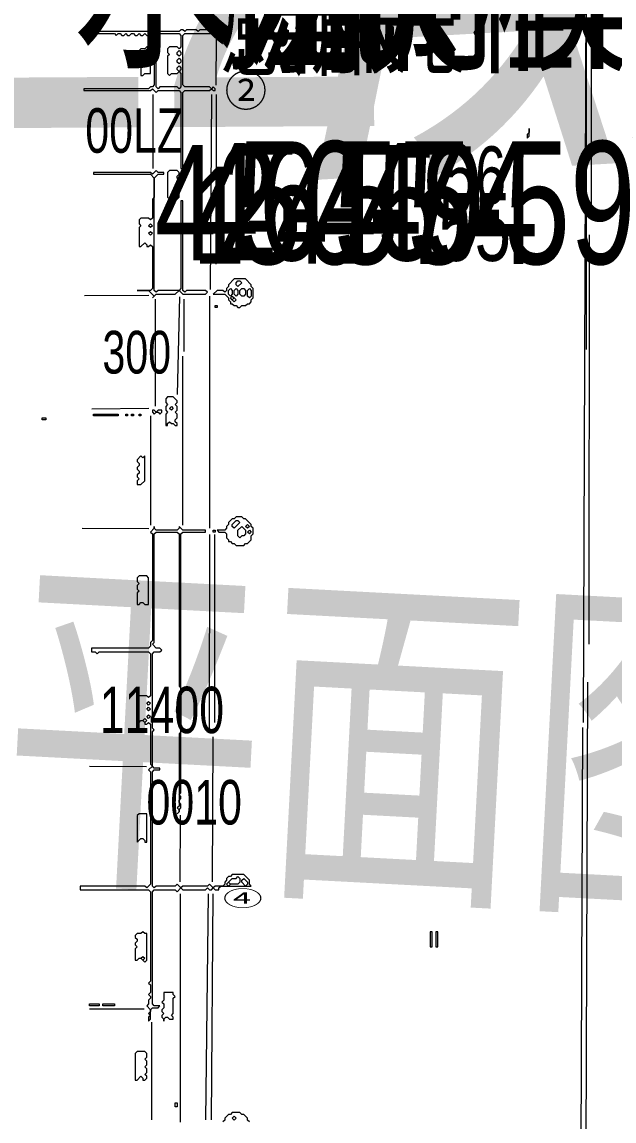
# Model space of a CAD drawing. Extents: x -538 to 2048, y 10 to 1392.
# Drawn here: x 1156 to 1468, y 490 to 1067 of the extents above; entities that cross this region are included whole.
import ezdxf

# ---------------------------------------------------------------- set-up
doc = ezdxf.new("R2010")
doc.units = 0
for name, color, linetype, lineweight in [('OCR_TEXT', 6, 'Continuous', 0), ('TRACE_CURVE', 6, 'Continuous', 0), ('TRACE_STRAIGHT', 5, 'Continuous', 0), ('TRACE_TEXT_SYMBOL', 6, 'Continuous', 0)]:
    doc.layers.add(name, color=color, linetype=linetype, lineweight=lineweight)
doc.styles.add('wqy-unicode', font='wqy-unicode.lff')

msp = doc.modelspace()

# ---------------------------------------------------------------- linework, layer by layer
at = {"layer": 'TRACE_CURVE', "color": 6}
for points in [[(1240, 1063), (1239, 1062), (1189, 1062), (1189, 1061), (1205, 1061), (1206, 1060), (1207, 1061), (1208, 1061), (1209, 1060), (1210, 1060), (1211, 1061), (1212, 1060), (1213, 1060), (1214, 1061), (1215, 1061), (1216, 1060), (1217, 1060), (1218, 1061), (1219, 1060), (1220, 1060), (1221, 1061), (1222, 1060), (1223, 1060), (1224, 1061), (1225, 1061), (1226, 1060), (1226, 1034), (1225, 1033), (1224, 1033), (1223, 1032), (1189, 1032), (1189, 1031), (1224, 1031), (1225, 1032), (1227, 1030), (1228, 1031), (1239, 1031), (1240, 1030), (1240, 990), (1241, 990), (1241, 1030), (1242, 1031), (1255, 1031), (1256, 1032), (1257, 1031), (1258, 1031), (1258, 1032), (1257, 1033), (1256, 1032), (1255, 1033), (1242, 1033), (1241, 1034), (1241, 1060), (1242, 1061), (1256, 1061), (1257, 1060), (1259, 1062), (1260, 1061), (1261, 1061), (1262, 1062), (1262, 1063), (1250, 1063), (1249, 1062), (1248, 1063)], [(1248, 1063), (1243, 1063), (1242, 1062), (1241, 1063), (1240, 1063)], [(1226, 802), (1226, 801), (1224, 799), (1225, 798), (1225, 742), (1224, 741), (1224, 739), (1223, 738), (1193, 738), (1193, 736), (1195, 736), (1196, 735), (1197, 736), (1223, 736), (1224, 735), (1224, 713), (1223, 712), (1222, 713), (1217, 713), (1217, 707), (1218, 706), (1217, 705), (1217, 699), (1218, 699), (1219, 700), (1220, 700), (1221, 699), (1221, 698), (1222, 698), (1223, 699), (1224, 698), (1224, 677), (1225, 676), (1223, 674), (1224, 673), (1224, 614), (1222, 612), (1221, 613), (1187, 613), (1187, 611), (1223, 611), (1224, 610), (1224, 563), (1223, 562), (1224, 561), (1224, 557), (1223, 556), (1224, 555), (1224, 554), (1223, 553), (1223, 551), (1222, 550), (1224, 548), (1224, 547), (1223, 546), (1224, 545), (1223, 544), (1223, 542), (1224, 543), (1224, 548), (1225, 549), (1228, 549), (1229, 550), (1226, 550)], [(1226, 550), (1225, 551), (1225, 610), (1226, 611), (1237, 611), (1238, 610), (1240, 612), (1241, 611), (1253, 611), (1254, 612), (1255, 611), (1256, 611), (1257, 612), (1258, 611), (1260, 611), (1260, 612), (1261, 613), (1277, 613), (1276, 614), (1276, 616), (1273, 619), (1267, 619), (1266, 618), (1265, 618), (1264, 617), (1264, 616), (1263, 615), (1263, 614), (1262, 613), (1258, 613), (1257, 612), (1255, 614), (1254, 613), (1241, 613), (1240, 612), (1238, 614), (1237, 613), (1227, 613), (1226, 612), (1225, 613), (1225, 673), (1226, 674), (1229, 674), (1229, 675), (1226, 675), (1225, 676), (1225, 694), (1226, 695), (1225, 696), (1225, 735), (1226, 736), (1229, 736), (1230, 737), (1229, 738), (1227, 738), (1225, 740), (1226, 741), (1226, 798), (1227, 799), (1238, 799), (1239, 798), (1239, 718), (1240, 717), (1240, 694)], [(1240, 694), (1239, 693), (1239, 655), (1238, 654), (1239, 653), (1239, 652), (1238, 651), (1239, 652), (1239, 653), (1240, 654), (1240, 656), (1239, 657), (1239, 658), (1240, 659), (1240, 660), (1239, 661), (1240, 662), (1240, 798), (1241, 799), (1253, 799), (1253, 800), (1241, 800), (1239, 802), (1239, 801), (1238, 800), (1227, 800), (1226, 801), (1226, 802)]]:
    msp.add_lwpolyline(points, dxfattribs=at)
for points in [[(1227, 1060), (1228, 1061), (1239, 1061), (1240, 1060), (1240, 1054), (1239, 1053), (1238, 1054), (1234, 1054), (1233, 1053), (1233, 1051), (1234, 1050), (1233, 1049), (1233, 1040), (1234, 1039), (1235, 1040), (1238, 1040), (1239, 1041), (1240, 1040), (1240, 1033), (1239, 1032), (1238, 1033), (1229, 1033), (1228, 1032), (1227, 1033)], [(1238, 1051), (1239, 1052), (1240, 1051), (1240, 1050), (1239, 1049), (1238, 1050)], [(1238, 1047), (1239, 1048), (1240, 1047), (1240, 1046), (1239, 1045), (1238, 1046)], [(1238, 1043), (1239, 1044), (1240, 1043), (1240, 1042), (1239, 1041), (1238, 1042)], [(1227, 989), (1225, 987), (1224, 988), (1194, 988), (1194, 987), (1224, 987), (1226, 985), (1226, 975), (1225, 974), (1225, 964), (1224, 963), (1223, 964), (1219, 964), (1218, 963), (1218, 961), (1219, 960), (1218, 959), (1218, 949), (1219, 949), (1221, 951), (1222, 950), (1222, 949), (1223, 949), (1224, 950), (1225, 949), (1225, 927), (1224, 926), (1217, 926), (1223, 926), (1226, 923), (1225, 922), (1227, 924), (1237, 924), (1239, 926), (1241, 924), (1253, 924), (1254, 925), (1253, 926), (1243, 926), (1242, 925), (1241, 926), (1241, 973), (1240, 973), (1240, 927), (1239, 926), (1228, 926), (1227, 925), (1226, 926), (1226, 985), (1228, 987), (1231, 987), (1231, 988), (1228, 988)], [(1223, 960), (1224, 961), (1225, 960), (1224, 959)], [(1223, 956), (1224, 957), (1225, 956), (1224, 955)], [(1222, 709), (1223, 710), (1224, 709), (1223, 708)], [(1222, 706), (1223, 707), (1224, 706), (1223, 705)], [(1220, 700), (1221, 701), (1222, 700), (1221, 699)], [(1222, 702), (1223, 703), (1224, 702), (1223, 701)], [(1269, 617), (1270, 618), (1271, 617), (1271, 615), (1270, 614), (1266, 614), (1265, 615), (1267, 617)], [(1264, 614), (1265, 615), (1266, 614), (1265, 613)], [(1272, 616), (1273, 617), (1275, 615), (1275, 614), (1274, 613), (1272, 615)]]:
    msp.add_lwpolyline(points, close=True, dxfattribs=at)
at = {"layer": 'TRACE_STRAIGHT', "color": 5}
for p, q in [((1455.86, 970.12), (1455.91, 1106.37)), ((1451.65, 698.87), (1453.07, 1081.38)), ((1453, 1081), (1453, 895)), ((1258.55, 1033.87), (1258.63, 1058.88)), ((1225.26, 1028.88), (1225.3, 990.12)), ((1255.6, 926.38), (1256.3, 1028.88)), ((1258.58, 939.86), (1258.62, 1028.88)), ((1454.66, 740.12), (1454.82, 955.13)), ((1189.37, 923.36), (1223.13, 923.46)), ((1226.65, 865.12), (1226.68, 921.38)), ((1238.21, 871.37), (1239.37, 922.63)), ((1241.7, 893.87), (1241.72, 921.38)), ((1255, 923), (1255, 801)), ((1240.84, 891.38), (1240.85, 802.62)), ((1193.13, 863.73), (1223.12, 864.14)), ((1224.1, 802.62), (1224.12, 860.13)), ((1188.12, 800.97), (1223.13, 800.85)), ((1255.1, 693.87), (1255.17, 797.63)), ((1257.65, 797.63), (1257.67, 698.87)), ((1452.43, 333.87), (1453.95, 720.13)), ((1449.79, 310.12), (1451.33, 696.38)), ((1256.55, 615.12), (1256.92, 691.39)), ((1191.87, 675.96), (1221.88, 675.88)), ((1239.62, 615.12), (1239.84, 650.14)), ((1239.69, 488.87), (1239.71, 608.87)), ((1253.04, 490.13), (1254.42, 608.87)), ((1256.04, 490.12), (1256.95, 608.87)), ((1191.88, 548.4), (1220.63, 548.4)), ((1224.63, 490.12), (1224.72, 541.38))]:
    msp.add_line(p, q, dxfattribs=at)
at = {"layer": 'TRACE_TEXT_SYMBOL', "color": 6}
for points in [[(1222, 1054), (1221, 1053), (1219, 1053), (1218, 1052), (1218, 1051), (1219, 1050), (1219, 1039), (1220, 1039), (1221, 1040), (1224, 1040), (1224, 1053), (1223, 1054)], [(1423, 1011), (1423, 1009), (1422, 1008), (1422, 1006), (1423, 1007)], [(1234, 989), (1233, 988), (1233, 975), (1234, 974), (1238, 974), (1239, 975), (1239, 977), (1238, 978), (1239, 979), (1239, 981), (1238, 982), (1239, 983), (1239, 984), (1238, 985), (1238, 986), (1239, 987), (1239, 988), (1238, 989)], [(1268, 932), (1265, 929), (1265, 928), (1264, 927), (1264, 926), (1263, 925), (1262, 926), (1259, 926), (1257, 924), (1263, 924), (1265, 922), (1265, 921), (1266, 920), (1266, 919), (1267, 919), (1268, 918), (1269, 918), (1270, 917), (1271, 917), (1272, 918), (1274, 918), (1275, 919), (1276, 919), (1277, 920), (1277, 921), (1278, 922), (1278, 927), (1277, 928), (1277, 929), (1274, 932)], [(1269, 930), (1270, 931), (1271, 931), (1272, 930), (1270, 928), (1269, 929)], [(1265, 926), (1266, 927), (1267, 926), (1267, 924), (1266, 923), (1265, 924)], [(1268, 926), (1269, 927), (1270, 926), (1270, 924), (1269, 923), (1268, 924)], [(1271, 926), (1272, 927), (1273, 927), (1274, 926), (1274, 924), (1273, 923), (1272, 923), (1271, 924)], [(1275, 926), (1276, 927), (1277, 926), (1277, 923), (1276, 922), (1275, 923)], [(1266, 922), (1267, 923), (1268, 922), (1267, 921)], [(1267, 921), (1268, 922), (1269, 921), (1268, 920)], [(1258, 918), (1259, 918), (1259, 917), (1258, 917)], [(1233, 870), (1232, 869), (1232, 867), (1233, 866), (1232, 865), (1232, 863), (1233, 862), (1232, 861), (1232, 855), (1233, 855), (1233, 856), (1234, 857), (1235, 856), (1236, 856), (1237, 855), (1238, 855), (1238, 856), (1237, 857), (1237, 858), (1238, 859), (1238, 861), (1237, 862), (1238, 863), (1238, 865), (1237, 866), (1238, 867), (1238, 868), (1236, 870)], [(1194, 861), (1207, 861), (1207, 860), (1194, 860)], [(1211, 861), (1212, 861), (1212, 860), (1211, 860)], [(1214, 861), (1215, 861), (1215, 860), (1214, 860)], [(1218, 861), (1219, 861), (1219, 860), (1218, 860)], [(1225, 863), (1225, 862), (1226, 861), (1227, 862), (1228, 862), (1229, 861), (1230, 862), (1230, 863), (1228, 863), (1227, 862), (1226, 863)], [(1234, 864), (1235, 865), (1236, 864), (1235, 863)], [(1167, 859), (1169, 859), (1169, 858), (1167, 858)], [(1219, 839), (1217, 837), (1217, 836), (1218, 835), (1218, 834), (1217, 833), (1217, 832), (1218, 831), (1218, 830), (1217, 829), (1217, 828), (1218, 827), (1217, 826), (1217, 824), (1219, 824), (1221, 826), (1221, 839), (1220, 838)], [(1269, 807), (1268, 806), (1267, 806), (1265, 804), (1265, 803), (1264, 802), (1264, 801), (1263, 800), (1259, 800), (1260, 799), (1263, 799), (1264, 798), (1264, 796), (1265, 795), (1265, 794), (1266, 794), (1267, 793), (1268, 793), (1269, 792), (1273, 792), (1274, 793), (1275, 793), (1277, 795), (1277, 797), (1278, 798), (1278, 801), (1277, 802), (1277, 803), (1274, 806), (1273, 806), (1272, 807)], [(1269, 805), (1270, 805), (1271, 804), (1268, 801), (1267, 802), (1267, 803)], [(1274, 802), (1275, 803), (1276, 802), (1275, 801)], [(1257, 800), (1258, 800), (1258, 799), (1257, 799)], [(1272, 802), (1274, 800), (1274, 798), (1273, 797), (1272, 797), (1271, 796), (1270, 797), (1270, 800)], [(1275, 799), (1276, 800), (1277, 799), (1276, 798)], [(1218, 776), (1217, 775), (1217, 773), (1218, 772), (1217, 771), (1217, 769), (1218, 768), (1217, 767), (1217, 761), (1218, 761), (1219, 762), (1220, 762), (1221, 761), (1223, 761), (1223, 775), (1222, 776)], [(1218, 651), (1217, 650), (1217, 636), (1219, 638), (1220, 638), (1221, 637), (1221, 636), (1222, 636), (1222, 651)], [(1220, 589), (1219, 588), (1217, 588), (1216, 587), (1216, 586), (1217, 585), (1217, 584), (1216, 583), (1216, 582), (1217, 581), (1216, 580), (1216, 574), (1217, 574), (1218, 575), (1219, 575), (1221, 573), (1222, 574), (1222, 588), (1221, 588)], [(1371, 589), (1371, 581), (1372, 581), (1372, 589)], [(1374, 589), (1374, 581), (1375, 581), (1375, 589)], [(1219, 575), (1220, 576), (1221, 575), (1220, 574)], [(1231, 557), (1231, 553), (1230, 552), (1231, 551), (1231, 549), (1230, 548), (1230, 547), (1231, 546), (1230, 545), (1230, 544), (1231, 543), (1231, 542), (1231, 543), (1232, 544), (1233, 544), (1234, 543), (1236, 543), (1236, 544), (1235, 545), (1236, 546), (1236, 554), (1237, 555), (1236, 556), (1236, 557)], [(1192, 551), (1197, 551), (1197, 550), (1192, 550)], [(1199, 551), (1205, 551), (1205, 550), (1199, 550)], [(1217, 526), (1216, 525), (1216, 511), (1217, 511), (1219, 513), (1220, 512), (1220, 511), (1221, 511), (1222, 512), (1222, 513), (1221, 514), (1222, 515), (1222, 517), (1221, 518), (1222, 519), (1222, 521), (1221, 522), (1222, 523), (1222, 525), (1221, 526)], [(1237, 499), (1238, 499), (1238, 497), (1237, 497)], [(1267, 491), (1268, 492), (1269, 491), (1268, 490)]]:
    msp.add_lwpolyline(points, close=True, dxfattribs=at)
for points in [[(1267, 494), (1266, 493), (1265, 493), (1263, 491), (1263, 490), (1262, 489)], [(1275, 491), (1273, 493), (1272, 493), (1271, 494), (1267, 494)], [(1276, 489), (1275, 490), (1275, 491)]]:
    msp.add_lwpolyline(points, dxfattribs=at)

# ---------------------------------------------------------------- texts
at = {"layer": 'OCR_TEXT', "color": 6, "style": 'wqy-unicode', "width": 0.72}
for s, height, rotation, p in [('Z1Z2无道压', 239.509, 0.32928, (814.99, 1009.37)), ("ALC'", 246.582, 3.14496, (1310.55, 984.08)), ('八层消防平面图 1:100', 139.6879, -3.01279, (595.84, 658.85))]:
    msp.add_text(s, height=height, rotation=rotation, dxfattribs=at).set_placement(p)
at = {"layer": 'OCR_TEXT', "color": 6, "style": 'wqy-unicode'}
for s, height, width, p in [('水流、信号', 87.918, 0.72, (1182.5, 1052.36)), ('控制模块', 72.606, 0.72, (1262.24, 1049.12)), ('消火栓', 56.942, 0.72, (1280.1, 1046.15)), ('感烟', 38.752, 0.72, (1260.44, 1042.87)), ('手报', 39.37, 0.72, (1282.43, 1044.38)), ('声光', 39.37, 0.72, (1308.14, 1044.38)), ('②', 16.43, 0.994955, (1263, 1022.71)), ('00LZ', 23.427, 0.72, (1189.73, 998.31)), ('50-54', 64.425, 0.72, (1269.19, 939.86)), ('57-59', 64.495, 0.72, (1320.27, 939.86)), ('42-45', 60.586, 0.72, (1226.32, 941.81)), ('46-49', 61.564, 0.72, (1248.01, 941.82)), ('56', 30.293, 0.72, (1378.46, 971.4)), ('1-41', 50.943, 0.72, (1246.29, 940)), ('55', 35.683, 0.72, (1375.27, 941.48)), ('300', 22.451, 0.72, (1198.74, 882.3)), ('11400', 24.403, 0.72, (1197.34, 693.33)), ('0010', 23.427, 0.72, (1221.89, 645.31)), ('④', 8.22, 1.879359, (1262, 602.36))]:
    msp.add_text(s, height=height, dxfattribs=dict(at, width=width)).set_placement(p)

doc.saveas('drawing.dxf')
